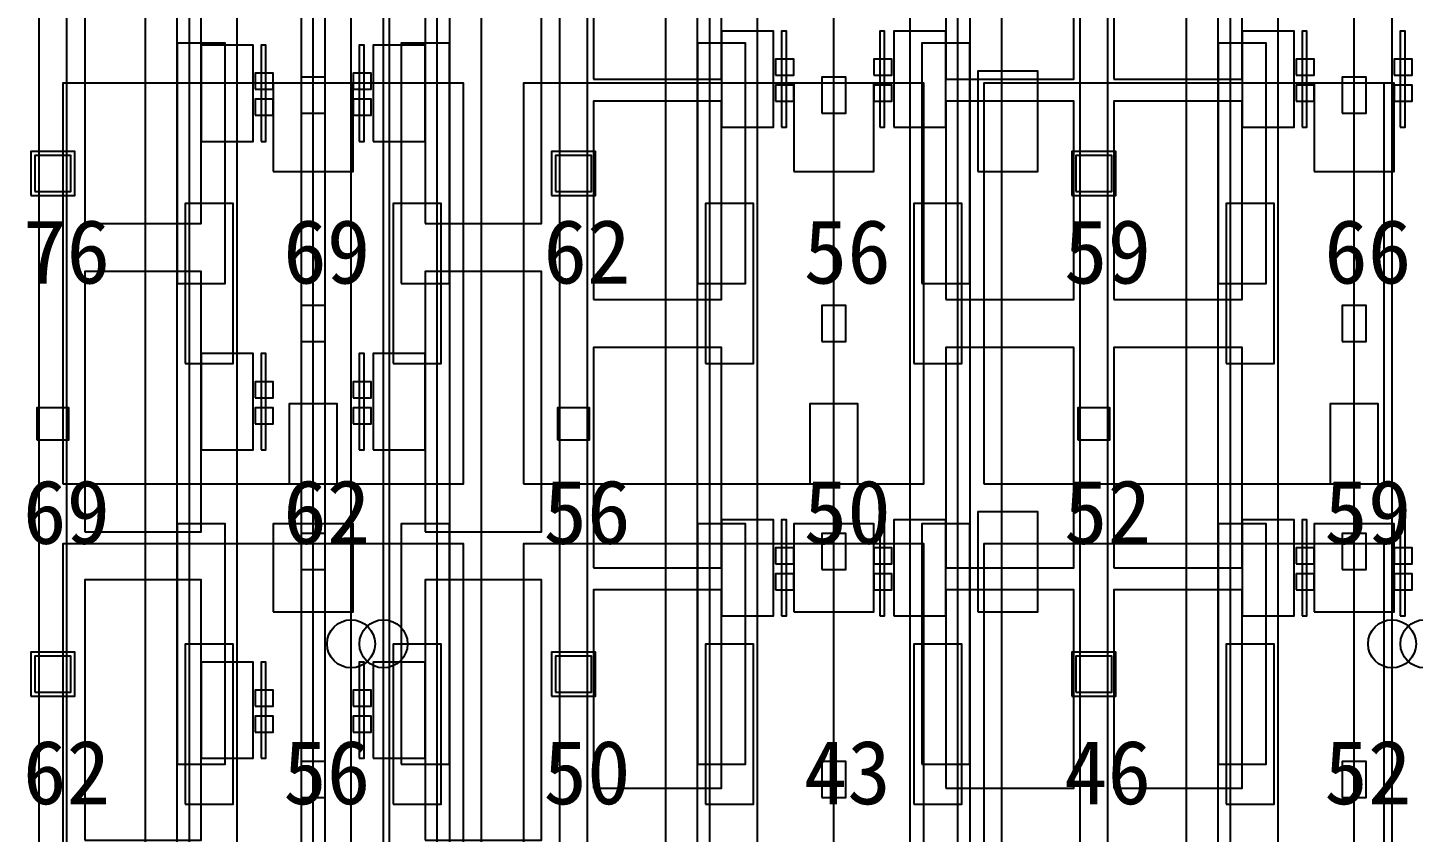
# Model space of a CAD drawing. Header units: metres. Extents: x -1640 to 1560, y -268 to 2338.
# Drawn here: x -176.88 to -142.28, y 1993.3 to 2013.39 of the extents above; entities that cross this region are included whole.
import ezdxf

# ---------------------------------------------------------------- set-up
doc = ezdxf.new("R2010")
doc.units = ezdxf.units.M
for name, color, linetype in [('1F_CHL', 4, 'Continuous'), ('1F_PUMP', 2, 'Continuous'), ('1F_SCR', 3, 'Continuous'), ('1F_STRUCT_COLUMN', 8, 'Continuous'), ('2F_CSF_LATERAL_RACK_CONCEPT', 9, 'Continuous'), ('2F_RFG', 5, 'Continuous'), ('2F_STRUCT_COLUMN', 8, 'Continuous'), ('2F_VMB', 6, 'Continuous'), ('3F_CLEANROOM_OVERHEAD_PIPE_DUCT_CONCEPT', 9, 'Continuous'), ('3F_CVD', 3, 'Continuous'), ('3F_EHS_EGRESS_DIST_M', 2, 'Continuous'), ('3F_FOUP', 5, 'Continuous'), ('3F_OHT', 9, 'Continuous'), ('3F_OHTV', 1, 'Continuous'), ('3F_PHOTO', 1, 'Continuous'), ('3F_STRUCT_COLUMN', 8, 'Continuous'), ('3F_TBAR', 6, 'Continuous'), ('4F_FFU', 1, 'Continuous'), ('4F_STRUCT_PLENUM_TRUSS_CONCEPT', 9, 'Continuous'), ('5F_CHL', 4, 'Continuous'), ('5F_PUMP', 2, 'Continuous'), ('5F_SCR', 3, 'Continuous'), ('5F_STRUCT_COLUMN', 8, 'Continuous'), ('6F_CSF_LATERAL_RACK_CONCEPT', 9, 'Continuous'), ('6F_RFG', 5, 'Continuous'), ('6F_STRUCT_COLUMN', 8, 'Continuous'), ('6F_VMB', 6, 'Continuous'), ('7F_CLEANROOM_OVERHEAD_PIPE_DUCT_CONCEPT', 9, 'Continuous'), ('7F_CVD', 3, 'Continuous'), ('7F_EHS_EGRESS_DIST_M', 2, 'Continuous'), ('7F_FOUP', 5, 'Continuous'), ('7F_OHT', 9, 'Continuous'), ('7F_OHTV', 1, 'Continuous'), ('7F_PHOTO', 1, 'Continuous'), ('7F_STRUCT_COLUMN', 8, 'Continuous'), ('7F_TBAR', 6, 'Continuous'), ('8F_FFU', 1, 'Continuous'), ('8F_STRUCT_PLENUM_TRUSS_CONCEPT', 9, 'Continuous'), ('EHS_TREATED_EXHAUST', 30, 'Continuous'), ('UTIL_PCW.R_CONCEPT', 1, 'Continuous'), ('UTIL_PCW.R_RISER', 1, 'Continuous'), ('UTIL_PCW.S_CONCEPT', 6, 'Continuous'), ('UTIL_PCW.S_RISER', 6, 'Continuous')]:
    doc.layers.add(name, color=color, linetype=linetype)

msp = doc.modelspace()

# ---------------------------------------------------------------- linework, layer by layer
at = {"layer": '1F_CHL'}
for points in [[(-153.15, 2009.8), (-151.65, 2009.8), (-151.65, 2012.3), (-153.15, 2012.3)], [(-153.15, 1998.8), (-151.65, 1998.8), (-151.65, 2001.3), (-153.15, 2001.3)]]:
    msp.add_lwpolyline(points, close=True, dxfattribs=at)
at = {"layer": '1F_PUMP'}
for points in [[(-172.95, 2005), (-171.75, 2005), (-171.75, 2009), (-172.95, 2009)], [(-167.75, 2005), (-166.55, 2005), (-166.55, 2009), (-167.75, 2009)], [(-159.95, 2005), (-158.75, 2005), (-158.75, 2009), (-159.95, 2009)], [(-154.75, 2005), (-153.55, 2005), (-153.55, 2009), (-154.75, 2009)], [(-146.95, 2005), (-145.75, 2005), (-145.75, 2009), (-146.95, 2009)], [(-172.95, 1994), (-171.75, 1994), (-171.75, 1998), (-172.95, 1998)], [(-167.75, 1994), (-166.55, 1994), (-166.55, 1998), (-167.75, 1998)], [(-159.95, 1994), (-158.75, 1994), (-158.75, 1998), (-159.95, 1998)], [(-154.75, 1994), (-153.55, 1994), (-153.55, 1998), (-154.75, 1998)], [(-146.95, 1994), (-145.75, 1994), (-145.75, 1998), (-146.95, 1998)]]:
    msp.add_lwpolyline(points, close=True, dxfattribs=at)
at = {"layer": '1F_SCR'}
for points in [[(-170.75, 2009.8), (-168.75, 2009.8), (-168.75, 2012), (-170.75, 2012)], [(-157.75, 2009.8), (-155.75, 2009.8), (-155.75, 2012), (-157.75, 2012)], [(-144.75, 2009.8), (-142.75, 2009.8), (-142.75, 2012), (-144.75, 2012)], [(-170.75, 1998.8), (-168.75, 1998.8), (-168.75, 2001), (-170.75, 2001)], [(-157.75, 1998.8), (-155.75, 1998.8), (-155.75, 2001), (-157.75, 2001)], [(-144.75, 1998.8), (-142.75, 1998.8), (-142.75, 2001), (-144.75, 2001)]]:
    msp.add_lwpolyline(points, close=True, dxfattribs=at)
at = {"layer": '1F_STRUCT_COLUMN'}
for points in [[(-176.8, 2009.2), (-175.7, 2009.2), (-175.7, 2010.3), (-176.8, 2010.3)], [(-163.8, 2009.2), (-162.7, 2009.2), (-162.7, 2010.3), (-163.8, 2010.3)], [(-150.8, 2009.2), (-149.7, 2009.2), (-149.7, 2010.3), (-150.8, 2010.3)], [(-176.8, 1996.7), (-175.7, 1996.7), (-175.7, 1997.8), (-176.8, 1997.8)], [(-163.8, 1996.7), (-162.7, 1996.7), (-162.7, 1997.8), (-163.8, 1997.8)], [(-150.8, 1996.7), (-149.7, 1996.7), (-149.7, 1997.8), (-150.8, 1997.8)]]:
    msp.add_lwpolyline(points, close=True, dxfattribs=at)
at = {"layer": '2F_CSF_LATERAL_RACK_CONCEPT'}
for points in [[(-173.95, 1970), (-173.15, 1970), (-173.15, 2113), (-173.95, 2113)], [(-166.35, 1970), (-165.55, 1970), (-165.55, 2113), (-166.35, 2113)], [(-160.95, 1970), (-160.15, 1970), (-160.15, 2113), (-160.95, 2113)], [(-153.35, 1970), (-152.55, 1970), (-152.55, 2113), (-153.35, 2113)], [(-147.95, 1970), (-147.15, 1970), (-147.15, 2113), (-147.95, 2113)]]:
    msp.add_lwpolyline(points, close=True, dxfattribs=at)
at = {"layer": '2F_RFG'}
for points in [[(-173.15, 2007), (-171.95, 2007), (-171.95, 2013), (-173.15, 2013)], [(-167.55, 2007), (-166.35, 2007), (-166.35, 2013), (-167.55, 2013)], [(-160.15, 2007), (-158.95, 2007), (-158.95, 2013), (-160.15, 2013)], [(-154.55, 2007), (-153.35, 2007), (-153.35, 2013), (-154.55, 2013)], [(-147.15, 2007), (-145.95, 2007), (-145.95, 2013), (-147.15, 2013)], [(-173.15, 1995), (-171.95, 1995), (-171.95, 2001), (-173.15, 2001)], [(-167.55, 1995), (-166.35, 1995), (-166.35, 2001), (-167.55, 2001)], [(-160.15, 1995), (-158.95, 1995), (-158.95, 2001), (-160.15, 2001)], [(-154.55, 1995), (-153.35, 1995), (-153.35, 2001), (-154.55, 2001)], [(-147.15, 1995), (-145.95, 1995), (-145.95, 2001), (-147.15, 2001)]]:
    msp.add_lwpolyline(points, close=True, dxfattribs=at)
at = {"layer": '2F_STRUCT_COLUMN'}
for points in [[(-176.7, 2009.3), (-175.8, 2009.3), (-175.8, 2010.2), (-176.7, 2010.2)], [(-163.7, 2009.3), (-162.8, 2009.3), (-162.8, 2010.2), (-163.7, 2010.2)], [(-150.7, 2009.3), (-149.8, 2009.3), (-149.8, 2010.2), (-150.7, 2010.2)], [(-176.7, 1996.8), (-175.8, 1996.8), (-175.8, 1997.7), (-176.7, 1997.7)], [(-163.7, 1996.8), (-162.8, 1996.8), (-162.8, 1997.7), (-163.7, 1997.7)], [(-150.7, 1996.8), (-149.8, 1996.8), (-149.8, 1997.7), (-150.7, 1997.7)]]:
    msp.add_lwpolyline(points, close=True, dxfattribs=at)
at = {"layer": '2F_VMB'}
for points in [[(-170.35, 2002), (-169.15, 2002), (-169.15, 2004), (-170.35, 2004)], [(-157.35, 2002), (-156.15, 2002), (-156.15, 2004), (-157.35, 2004)], [(-144.35, 2002), (-143.15, 2002), (-143.15, 2004), (-144.35, 2004)]]:
    msp.add_lwpolyline(points, close=True, dxfattribs=at)
at = {"layer": '3F_CLEANROOM_OVERHEAD_PIPE_DUCT_CONCEPT'}
for points in [[(-172.85, 1969), (-171.65, 1969), (-171.65, 2114), (-172.85, 2114)], [(-167.85, 1969), (-166.65, 1969), (-166.65, 2114), (-167.85, 2114)], [(-159.85, 1969), (-158.65, 1969), (-158.65, 2114), (-159.85, 2114)], [(-154.85, 1969), (-153.65, 1969), (-153.65, 2114), (-154.85, 2114)], [(-146.85, 1969), (-145.65, 1969), (-145.65, 2114), (-146.85, 2114)]]:
    msp.add_lwpolyline(points, close=True, dxfattribs=at)
at = {"layer": '3F_CVD'}
for points in [[(-175.45, 2008.5), (-172.55, 2008.5), (-172.55, 2015), (-175.45, 2015)], [(-166.95, 2008.5), (-164.05, 2008.5), (-164.05, 2015), (-166.95, 2015)], [(-172.55, 2010.55), (-171.25, 2010.55), (-171.25, 2012.95), (-172.55, 2012.95)], [(-168.25, 2010.55), (-166.95, 2010.55), (-166.95, 2012.95), (-168.25, 2012.95)], [(-175.45, 2000.8), (-172.55, 2000.8), (-172.55, 2007.3), (-175.45, 2007.3)], [(-166.95, 2000.8), (-164.05, 2000.8), (-164.05, 2007.3), (-166.95, 2007.3)], [(-172.55, 2002.85), (-171.25, 2002.85), (-171.25, 2005.25), (-172.55, 2005.25)], [(-168.25, 2002.85), (-166.95, 2002.85), (-166.95, 2005.25), (-168.25, 2005.25)], [(-175.45, 1993.1), (-172.55, 1993.1), (-172.55, 1999.6), (-175.45, 1999.6)], [(-166.95, 1993.1), (-164.05, 1993.1), (-164.05, 1999.6), (-166.95, 1999.6)], [(-172.55, 1995.15), (-171.25, 1995.15), (-171.25, 1997.55), (-172.55, 1997.55)], [(-168.25, 1995.15), (-166.95, 1995.15), (-166.95, 1997.55), (-168.25, 1997.55)]]:
    msp.add_lwpolyline(points, close=True, dxfattribs=at)
at = {"layer": '3F_FOUP'}
for points in [[(-158.2, 2012.2), (-157.75, 2012.2), (-157.75, 2012.6), (-158.2, 2012.6)], [(-155.75, 2012.2), (-155.3, 2012.2), (-155.3, 2012.6), (-155.75, 2012.6)], [(-145.2, 2012.2), (-144.75, 2012.2), (-144.75, 2012.6), (-145.2, 2012.6)], [(-142.75, 2012.2), (-142.3, 2012.2), (-142.3, 2012.6), (-142.75, 2012.6)], [(-171.2, 2011.85), (-170.75, 2011.85), (-170.75, 2012.25), (-171.2, 2012.25)], [(-168.75, 2011.85), (-168.3, 2011.85), (-168.3, 2012.25), (-168.75, 2012.25)], [(-158.2, 2011.55), (-157.75, 2011.55), (-157.75, 2011.95), (-158.2, 2011.95)], [(-155.75, 2011.55), (-155.3, 2011.55), (-155.3, 2011.95), (-155.75, 2011.95)], [(-145.2, 2011.55), (-144.75, 2011.55), (-144.75, 2011.95), (-145.2, 2011.95)], [(-142.75, 2011.55), (-142.3, 2011.55), (-142.3, 2011.95), (-142.75, 2011.95)], [(-171.2, 2011.2), (-170.75, 2011.2), (-170.75, 2011.6), (-171.2, 2011.6)], [(-168.75, 2011.2), (-168.3, 2011.2), (-168.3, 2011.6), (-168.75, 2011.6)], [(-171.2, 2004.15), (-170.75, 2004.15), (-170.75, 2004.55), (-171.2, 2004.55)], [(-168.75, 2004.15), (-168.3, 2004.15), (-168.3, 2004.55), (-168.75, 2004.55)], [(-171.2, 2003.5), (-170.75, 2003.5), (-170.75, 2003.9), (-171.2, 2003.9)], [(-168.75, 2003.5), (-168.3, 2003.5), (-168.3, 2003.9), (-168.75, 2003.9)], [(-158.2, 2000), (-157.75, 2000), (-157.75, 2000.4), (-158.2, 2000.4)], [(-155.75, 2000), (-155.3, 2000), (-155.3, 2000.4), (-155.75, 2000.4)], [(-145.2, 2000), (-144.75, 2000), (-144.75, 2000.4), (-145.2, 2000.4)], [(-142.75, 2000), (-142.3, 2000), (-142.3, 2000.4), (-142.75, 2000.4)], [(-158.2, 1999.35), (-157.75, 1999.35), (-157.75, 1999.75), (-158.2, 1999.75)], [(-155.75, 1999.35), (-155.3, 1999.35), (-155.3, 1999.75), (-155.75, 1999.75)], [(-145.2, 1999.35), (-144.75, 1999.35), (-144.75, 1999.75), (-145.2, 1999.75)], [(-142.75, 1999.35), (-142.3, 1999.35), (-142.3, 1999.75), (-142.75, 1999.75)], [(-171.2, 1996.45), (-170.75, 1996.45), (-170.75, 1996.85), (-171.2, 1996.85)], [(-168.75, 1996.45), (-168.3, 1996.45), (-168.3, 1996.85), (-168.75, 1996.85)], [(-171.2, 1995.8), (-170.75, 1995.8), (-170.75, 1996.2), (-171.2, 1996.2)], [(-168.75, 1995.8), (-168.3, 1995.8), (-168.3, 1996.2), (-168.75, 1996.2)]]:
    msp.add_lwpolyline(points, close=True, dxfattribs=at)
at = {"layer": '3F_OHT'}
for p, q in [((-169.75, 1969), (-169.75, 2037.5)), ((-156.75, 1969), (-156.75, 2037.5)), ((-143.75, 1969), (-143.75, 2037.5))]:
    msp.add_line(p, q, dxfattribs=at)
at = {"layer": '3F_OHTV'}
for points in [[(-170.05, 2011.25), (-169.45, 2011.25), (-169.45, 2012.15), (-170.05, 2012.15)], [(-157.05, 2011.25), (-156.45, 2011.25), (-156.45, 2012.15), (-157.05, 2012.15)], [(-144.05, 2011.25), (-143.45, 2011.25), (-143.45, 2012.15), (-144.05, 2012.15)], [(-170.05, 2005.55), (-169.45, 2005.55), (-169.45, 2006.45), (-170.05, 2006.45)], [(-157.05, 2005.55), (-156.45, 2005.55), (-156.45, 2006.45), (-157.05, 2006.45)], [(-144.05, 2005.55), (-143.45, 2005.55), (-143.45, 2006.45), (-144.05, 2006.45)], [(-170.05, 1999.86), (-169.45, 1999.86), (-169.45, 2000.76), (-170.05, 2000.76)], [(-157.05, 1999.86), (-156.45, 1999.86), (-156.45, 2000.76), (-157.05, 2000.76)], [(-144.05, 1999.86), (-143.45, 1999.86), (-143.45, 2000.76), (-144.05, 2000.76)], [(-170.05, 1994.17), (-169.45, 1994.17), (-169.45, 1995.07), (-170.05, 1995.07)], [(-157.05, 1994.17), (-156.45, 1994.17), (-156.45, 1995.07), (-157.05, 1995.07)], [(-144.05, 1994.17), (-143.45, 1994.17), (-143.45, 1995.07), (-144.05, 1995.07)]]:
    msp.add_lwpolyline(points, close=True, dxfattribs=at)
at = {"layer": '3F_PHOTO'}
for points in [[(-162.75, 2012.1), (-159.55, 2012.1), (-159.55, 2017.6), (-162.75, 2017.6)], [(-153.95, 2012.1), (-150.75, 2012.1), (-150.75, 2017.6), (-153.95, 2017.6)], [(-149.75, 2012.1), (-146.55, 2012.1), (-146.55, 2017.6), (-149.75, 2017.6)], [(-159.55, 2010.9), (-158.25, 2010.9), (-158.25, 2013.3), (-159.55, 2013.3)], [(-155.25, 2010.9), (-153.95, 2010.9), (-153.95, 2013.3), (-155.25, 2013.3)], [(-146.55, 2010.9), (-145.25, 2010.9), (-145.25, 2013.3), (-146.55, 2013.3)], [(-162.75, 2006.6), (-159.55, 2006.6), (-159.55, 2011.55), (-162.75, 2011.55)], [(-153.95, 2006.6), (-150.75, 2006.6), (-150.75, 2011.55), (-153.95, 2011.55)], [(-149.75, 2006.6), (-146.55, 2006.6), (-146.55, 2011.55), (-149.75, 2011.55)], [(-162.75, 1999.9), (-159.55, 1999.9), (-159.55, 2005.4), (-162.75, 2005.4)], [(-153.95, 1999.9), (-150.75, 1999.9), (-150.75, 2005.4), (-153.95, 2005.4)], [(-149.75, 1999.9), (-146.55, 1999.9), (-146.55, 2005.4), (-149.75, 2005.4)], [(-159.55, 1998.7), (-158.25, 1998.7), (-158.25, 2001.1), (-159.55, 2001.1)], [(-155.25, 1998.7), (-153.95, 1998.7), (-153.95, 2001.1), (-155.25, 2001.1)], [(-146.55, 1998.7), (-145.25, 1998.7), (-145.25, 2001.1), (-146.55, 2001.1)], [(-162.75, 1994.4), (-159.55, 1994.4), (-159.55, 1999.35), (-162.75, 1999.35)], [(-153.95, 1994.4), (-150.75, 1994.4), (-150.75, 1999.35), (-153.95, 1999.35)], [(-149.75, 1994.4), (-146.55, 1994.4), (-146.55, 1999.35), (-149.75, 1999.35)]]:
    msp.add_lwpolyline(points, close=True, dxfattribs=at)
at = {"layer": '3F_STRUCT_COLUMN'}
for points in [[(-176.65, 2003.1), (-175.85, 2003.1), (-175.85, 2003.9), (-176.65, 2003.9)], [(-163.65, 2003.1), (-162.85, 2003.1), (-162.85, 2003.9), (-163.65, 2003.9)], [(-150.65, 2003.1), (-149.85, 2003.1), (-149.85, 2003.9), (-150.65, 2003.9)]]:
    msp.add_lwpolyline(points, close=True, dxfattribs=at)
at = {"layer": '3F_TBAR'}
for points in [[(-158.05, 2010.9), (-157.93, 2010.9), (-157.93, 2013.3), (-158.05, 2013.3)], [(-155.6, 2010.9), (-155.48, 2010.9), (-155.48, 2013.3), (-155.6, 2013.3)], [(-145.05, 2010.9), (-144.93, 2010.9), (-144.93, 2013.3), (-145.05, 2013.3)], [(-142.6, 2010.9), (-142.48, 2010.9), (-142.48, 2013.3), (-142.6, 2013.3)], [(-171.05, 2010.55), (-170.93, 2010.55), (-170.93, 2012.95), (-171.05, 2012.95)], [(-168.6, 2010.55), (-168.48, 2010.55), (-168.48, 2012.95), (-168.6, 2012.95)], [(-171.05, 2002.85), (-170.93, 2002.85), (-170.93, 2005.25), (-171.05, 2005.25)], [(-168.6, 2002.85), (-168.48, 2002.85), (-168.48, 2005.25), (-168.6, 2005.25)], [(-158.05, 1998.7), (-157.93, 1998.7), (-157.93, 2001.1), (-158.05, 2001.1)], [(-155.6, 1998.7), (-155.48, 1998.7), (-155.48, 2001.1), (-155.6, 2001.1)], [(-145.05, 1998.7), (-144.93, 1998.7), (-144.93, 2001.1), (-145.05, 2001.1)], [(-142.6, 1998.7), (-142.48, 1998.7), (-142.48, 2001.1), (-142.6, 2001.1)], [(-171.05, 1995.15), (-170.93, 1995.15), (-170.93, 1997.55), (-171.05, 1997.55)], [(-168.6, 1995.15), (-168.48, 1995.15), (-168.48, 1997.55), (-168.6, 1997.55)]]:
    msp.add_lwpolyline(points, close=True, dxfattribs=at)
at = {"layer": '4F_FFU'}
for points in [[(-176, 2002), (-166, 2002), (-166, 2012), (-176, 2012)], [(-164.5, 2002), (-154.5, 2002), (-154.5, 2012), (-164.5, 2012)], [(-153, 2002), (-143, 2002), (-143, 2012), (-153, 2012)], [(-176, 1990.5), (-166, 1990.5), (-166, 2000.5), (-176, 2000.5)], [(-164.5, 1990.5), (-154.5, 1990.5), (-154.5, 2000.5), (-164.5, 2000.5)], [(-153, 1990.5), (-143, 1990.5), (-143, 2000.5), (-153, 2000.5)]]:
    msp.add_lwpolyline(points, close=True, dxfattribs=at)
at = {"layer": '4F_STRUCT_PLENUM_TRUSS_CONCEPT'}
for points in [[(-176.6, 1966), (-175.9, 1966), (-175.9, 2117), (-176.6, 2117)], [(-163.6, 1966), (-162.9, 1966), (-162.9, 2117), (-163.6, 2117)], [(-150.6, 1966), (-149.9, 1966), (-149.9, 2117), (-150.6, 2117)]]:
    msp.add_lwpolyline(points, close=True, dxfattribs=at)
at = {"layer": '5F_CHL'}
for points in [[(-153.15, 2009.8), (-151.65, 2009.8), (-151.65, 2012.3), (-153.15, 2012.3)], [(-153.15, 1998.8), (-151.65, 1998.8), (-151.65, 2001.3), (-153.15, 2001.3)]]:
    msp.add_lwpolyline(points, close=True, dxfattribs=at)
at = {"layer": '5F_PUMP'}
for points in [[(-172.95, 2005), (-171.75, 2005), (-171.75, 2009), (-172.95, 2009)], [(-167.75, 2005), (-166.55, 2005), (-166.55, 2009), (-167.75, 2009)], [(-159.95, 2005), (-158.75, 2005), (-158.75, 2009), (-159.95, 2009)], [(-154.75, 2005), (-153.55, 2005), (-153.55, 2009), (-154.75, 2009)], [(-146.95, 2005), (-145.75, 2005), (-145.75, 2009), (-146.95, 2009)], [(-172.95, 1994), (-171.75, 1994), (-171.75, 1998), (-172.95, 1998)], [(-167.75, 1994), (-166.55, 1994), (-166.55, 1998), (-167.75, 1998)], [(-159.95, 1994), (-158.75, 1994), (-158.75, 1998), (-159.95, 1998)], [(-154.75, 1994), (-153.55, 1994), (-153.55, 1998), (-154.75, 1998)], [(-146.95, 1994), (-145.75, 1994), (-145.75, 1998), (-146.95, 1998)]]:
    msp.add_lwpolyline(points, close=True, dxfattribs=at)
at = {"layer": '5F_SCR'}
for points in [[(-170.75, 2009.8), (-168.75, 2009.8), (-168.75, 2012), (-170.75, 2012)], [(-157.75, 2009.8), (-155.75, 2009.8), (-155.75, 2012), (-157.75, 2012)], [(-144.75, 2009.8), (-142.75, 2009.8), (-142.75, 2012), (-144.75, 2012)], [(-170.75, 1998.8), (-168.75, 1998.8), (-168.75, 2001), (-170.75, 2001)], [(-157.75, 1998.8), (-155.75, 1998.8), (-155.75, 2001), (-157.75, 2001)], [(-144.75, 1998.8), (-142.75, 1998.8), (-142.75, 2001), (-144.75, 2001)]]:
    msp.add_lwpolyline(points, close=True, dxfattribs=at)
at = {"layer": '5F_STRUCT_COLUMN'}
for points in [[(-176.8, 2009.2), (-175.7, 2009.2), (-175.7, 2010.3), (-176.8, 2010.3)], [(-163.8, 2009.2), (-162.7, 2009.2), (-162.7, 2010.3), (-163.8, 2010.3)], [(-150.8, 2009.2), (-149.7, 2009.2), (-149.7, 2010.3), (-150.8, 2010.3)], [(-176.8, 1996.7), (-175.7, 1996.7), (-175.7, 1997.8), (-176.8, 1997.8)], [(-163.8, 1996.7), (-162.7, 1996.7), (-162.7, 1997.8), (-163.8, 1997.8)], [(-150.8, 1996.7), (-149.7, 1996.7), (-149.7, 1997.8), (-150.8, 1997.8)]]:
    msp.add_lwpolyline(points, close=True, dxfattribs=at)
at = {"layer": '6F_CSF_LATERAL_RACK_CONCEPT'}
for points in [[(-173.95, 1970), (-173.15, 1970), (-173.15, 2113), (-173.95, 2113)], [(-166.35, 1970), (-165.55, 1970), (-165.55, 2113), (-166.35, 2113)], [(-160.95, 1970), (-160.15, 1970), (-160.15, 2113), (-160.95, 2113)], [(-153.35, 1970), (-152.55, 1970), (-152.55, 2113), (-153.35, 2113)], [(-147.95, 1970), (-147.15, 1970), (-147.15, 2113), (-147.95, 2113)]]:
    msp.add_lwpolyline(points, close=True, dxfattribs=at)
at = {"layer": '6F_RFG'}
for points in [[(-173.15, 2007), (-171.95, 2007), (-171.95, 2013), (-173.15, 2013)], [(-167.55, 2007), (-166.35, 2007), (-166.35, 2013), (-167.55, 2013)], [(-160.15, 2007), (-158.95, 2007), (-158.95, 2013), (-160.15, 2013)], [(-154.55, 2007), (-153.35, 2007), (-153.35, 2013), (-154.55, 2013)], [(-147.15, 2007), (-145.95, 2007), (-145.95, 2013), (-147.15, 2013)], [(-173.15, 1995), (-171.95, 1995), (-171.95, 2001), (-173.15, 2001)], [(-167.55, 1995), (-166.35, 1995), (-166.35, 2001), (-167.55, 2001)], [(-160.15, 1995), (-158.95, 1995), (-158.95, 2001), (-160.15, 2001)], [(-154.55, 1995), (-153.35, 1995), (-153.35, 2001), (-154.55, 2001)], [(-147.15, 1995), (-145.95, 1995), (-145.95, 2001), (-147.15, 2001)]]:
    msp.add_lwpolyline(points, close=True, dxfattribs=at)
at = {"layer": '6F_STRUCT_COLUMN'}
for points in [[(-176.7, 2009.3), (-175.8, 2009.3), (-175.8, 2010.2), (-176.7, 2010.2)], [(-163.7, 2009.3), (-162.8, 2009.3), (-162.8, 2010.2), (-163.7, 2010.2)], [(-150.7, 2009.3), (-149.8, 2009.3), (-149.8, 2010.2), (-150.7, 2010.2)], [(-176.7, 1996.8), (-175.8, 1996.8), (-175.8, 1997.7), (-176.7, 1997.7)], [(-163.7, 1996.8), (-162.8, 1996.8), (-162.8, 1997.7), (-163.7, 1997.7)], [(-150.7, 1996.8), (-149.8, 1996.8), (-149.8, 1997.7), (-150.7, 1997.7)]]:
    msp.add_lwpolyline(points, close=True, dxfattribs=at)
at = {"layer": '6F_VMB'}
for points in [[(-170.35, 2002), (-169.15, 2002), (-169.15, 2004), (-170.35, 2004)], [(-157.35, 2002), (-156.15, 2002), (-156.15, 2004), (-157.35, 2004)], [(-144.35, 2002), (-143.15, 2002), (-143.15, 2004), (-144.35, 2004)]]:
    msp.add_lwpolyline(points, close=True, dxfattribs=at)
at = {"layer": '7F_CLEANROOM_OVERHEAD_PIPE_DUCT_CONCEPT'}
for points in [[(-172.85, 1969), (-171.65, 1969), (-171.65, 2114), (-172.85, 2114)], [(-167.85, 1969), (-166.65, 1969), (-166.65, 2114), (-167.85, 2114)], [(-159.85, 1969), (-158.65, 1969), (-158.65, 2114), (-159.85, 2114)], [(-154.85, 1969), (-153.65, 1969), (-153.65, 2114), (-154.85, 2114)], [(-146.85, 1969), (-145.65, 1969), (-145.65, 2114), (-146.85, 2114)]]:
    msp.add_lwpolyline(points, close=True, dxfattribs=at)
at = {"layer": '7F_CVD'}
for points in [[(-175.45, 2008.5), (-172.55, 2008.5), (-172.55, 2015), (-175.45, 2015)], [(-166.95, 2008.5), (-164.05, 2008.5), (-164.05, 2015), (-166.95, 2015)], [(-172.55, 2010.55), (-171.25, 2010.55), (-171.25, 2012.95), (-172.55, 2012.95)], [(-168.25, 2010.55), (-166.95, 2010.55), (-166.95, 2012.95), (-168.25, 2012.95)], [(-175.45, 2000.8), (-172.55, 2000.8), (-172.55, 2007.3), (-175.45, 2007.3)], [(-166.95, 2000.8), (-164.05, 2000.8), (-164.05, 2007.3), (-166.95, 2007.3)], [(-172.55, 2002.85), (-171.25, 2002.85), (-171.25, 2005.25), (-172.55, 2005.25)], [(-168.25, 2002.85), (-166.95, 2002.85), (-166.95, 2005.25), (-168.25, 2005.25)], [(-175.45, 1993.1), (-172.55, 1993.1), (-172.55, 1999.6), (-175.45, 1999.6)], [(-166.95, 1993.1), (-164.05, 1993.1), (-164.05, 1999.6), (-166.95, 1999.6)], [(-172.55, 1995.15), (-171.25, 1995.15), (-171.25, 1997.55), (-172.55, 1997.55)], [(-168.25, 1995.15), (-166.95, 1995.15), (-166.95, 1997.55), (-168.25, 1997.55)]]:
    msp.add_lwpolyline(points, close=True, dxfattribs=at)
at = {"layer": '7F_FOUP'}
for points in [[(-158.2, 2012.2), (-157.75, 2012.2), (-157.75, 2012.6), (-158.2, 2012.6)], [(-155.75, 2012.2), (-155.3, 2012.2), (-155.3, 2012.6), (-155.75, 2012.6)], [(-145.2, 2012.2), (-144.75, 2012.2), (-144.75, 2012.6), (-145.2, 2012.6)], [(-142.75, 2012.2), (-142.3, 2012.2), (-142.3, 2012.6), (-142.75, 2012.6)], [(-171.2, 2011.85), (-170.75, 2011.85), (-170.75, 2012.25), (-171.2, 2012.25)], [(-168.75, 2011.85), (-168.3, 2011.85), (-168.3, 2012.25), (-168.75, 2012.25)], [(-158.2, 2011.55), (-157.75, 2011.55), (-157.75, 2011.95), (-158.2, 2011.95)], [(-155.75, 2011.55), (-155.3, 2011.55), (-155.3, 2011.95), (-155.75, 2011.95)], [(-145.2, 2011.55), (-144.75, 2011.55), (-144.75, 2011.95), (-145.2, 2011.95)], [(-142.75, 2011.55), (-142.3, 2011.55), (-142.3, 2011.95), (-142.75, 2011.95)], [(-171.2, 2011.2), (-170.75, 2011.2), (-170.75, 2011.6), (-171.2, 2011.6)], [(-168.75, 2011.2), (-168.3, 2011.2), (-168.3, 2011.6), (-168.75, 2011.6)], [(-171.2, 2004.15), (-170.75, 2004.15), (-170.75, 2004.55), (-171.2, 2004.55)], [(-168.75, 2004.15), (-168.3, 2004.15), (-168.3, 2004.55), (-168.75, 2004.55)], [(-171.2, 2003.5), (-170.75, 2003.5), (-170.75, 2003.9), (-171.2, 2003.9)], [(-168.75, 2003.5), (-168.3, 2003.5), (-168.3, 2003.9), (-168.75, 2003.9)], [(-158.2, 2000), (-157.75, 2000), (-157.75, 2000.4), (-158.2, 2000.4)], [(-155.75, 2000), (-155.3, 2000), (-155.3, 2000.4), (-155.75, 2000.4)], [(-145.2, 2000), (-144.75, 2000), (-144.75, 2000.4), (-145.2, 2000.4)], [(-142.75, 2000), (-142.3, 2000), (-142.3, 2000.4), (-142.75, 2000.4)], [(-158.2, 1999.35), (-157.75, 1999.35), (-157.75, 1999.75), (-158.2, 1999.75)], [(-155.75, 1999.35), (-155.3, 1999.35), (-155.3, 1999.75), (-155.75, 1999.75)], [(-145.2, 1999.35), (-144.75, 1999.35), (-144.75, 1999.75), (-145.2, 1999.75)], [(-142.75, 1999.35), (-142.3, 1999.35), (-142.3, 1999.75), (-142.75, 1999.75)], [(-171.2, 1996.45), (-170.75, 1996.45), (-170.75, 1996.85), (-171.2, 1996.85)], [(-168.75, 1996.45), (-168.3, 1996.45), (-168.3, 1996.85), (-168.75, 1996.85)], [(-171.2, 1995.8), (-170.75, 1995.8), (-170.75, 1996.2), (-171.2, 1996.2)], [(-168.75, 1995.8), (-168.3, 1995.8), (-168.3, 1996.2), (-168.75, 1996.2)]]:
    msp.add_lwpolyline(points, close=True, dxfattribs=at)
at = {"layer": '7F_OHT'}
for p, q in [((-169.75, 1969), (-169.75, 2037.5)), ((-156.75, 1969), (-156.75, 2037.5)), ((-143.75, 1969), (-143.75, 2037.5))]:
    msp.add_line(p, q, dxfattribs=at)
at = {"layer": '7F_OHTV'}
for points in [[(-170.05, 2011.25), (-169.45, 2011.25), (-169.45, 2012.15), (-170.05, 2012.15)], [(-157.05, 2011.25), (-156.45, 2011.25), (-156.45, 2012.15), (-157.05, 2012.15)], [(-144.05, 2011.25), (-143.45, 2011.25), (-143.45, 2012.15), (-144.05, 2012.15)], [(-170.05, 2005.55), (-169.45, 2005.55), (-169.45, 2006.45), (-170.05, 2006.45)], [(-157.05, 2005.55), (-156.45, 2005.55), (-156.45, 2006.45), (-157.05, 2006.45)], [(-144.05, 2005.55), (-143.45, 2005.55), (-143.45, 2006.45), (-144.05, 2006.45)], [(-170.05, 1999.86), (-169.45, 1999.86), (-169.45, 2000.76), (-170.05, 2000.76)], [(-157.05, 1999.86), (-156.45, 1999.86), (-156.45, 2000.76), (-157.05, 2000.76)], [(-144.05, 1999.86), (-143.45, 1999.86), (-143.45, 2000.76), (-144.05, 2000.76)], [(-170.05, 1994.17), (-169.45, 1994.17), (-169.45, 1995.07), (-170.05, 1995.07)], [(-157.05, 1994.17), (-156.45, 1994.17), (-156.45, 1995.07), (-157.05, 1995.07)], [(-144.05, 1994.17), (-143.45, 1994.17), (-143.45, 1995.07), (-144.05, 1995.07)]]:
    msp.add_lwpolyline(points, close=True, dxfattribs=at)
at = {"layer": '7F_PHOTO'}
for points in [[(-162.75, 2012.1), (-159.55, 2012.1), (-159.55, 2017.6), (-162.75, 2017.6)], [(-153.95, 2012.1), (-150.75, 2012.1), (-150.75, 2017.6), (-153.95, 2017.6)], [(-149.75, 2012.1), (-146.55, 2012.1), (-146.55, 2017.6), (-149.75, 2017.6)], [(-159.55, 2010.9), (-158.25, 2010.9), (-158.25, 2013.3), (-159.55, 2013.3)], [(-155.25, 2010.9), (-153.95, 2010.9), (-153.95, 2013.3), (-155.25, 2013.3)], [(-146.55, 2010.9), (-145.25, 2010.9), (-145.25, 2013.3), (-146.55, 2013.3)], [(-162.75, 2006.6), (-159.55, 2006.6), (-159.55, 2011.55), (-162.75, 2011.55)], [(-153.95, 2006.6), (-150.75, 2006.6), (-150.75, 2011.55), (-153.95, 2011.55)], [(-149.75, 2006.6), (-146.55, 2006.6), (-146.55, 2011.55), (-149.75, 2011.55)], [(-162.75, 1999.9), (-159.55, 1999.9), (-159.55, 2005.4), (-162.75, 2005.4)], [(-153.95, 1999.9), (-150.75, 1999.9), (-150.75, 2005.4), (-153.95, 2005.4)], [(-149.75, 1999.9), (-146.55, 1999.9), (-146.55, 2005.4), (-149.75, 2005.4)], [(-159.55, 1998.7), (-158.25, 1998.7), (-158.25, 2001.1), (-159.55, 2001.1)], [(-155.25, 1998.7), (-153.95, 1998.7), (-153.95, 2001.1), (-155.25, 2001.1)], [(-146.55, 1998.7), (-145.25, 1998.7), (-145.25, 2001.1), (-146.55, 2001.1)], [(-162.75, 1994.4), (-159.55, 1994.4), (-159.55, 1999.35), (-162.75, 1999.35)], [(-153.95, 1994.4), (-150.75, 1994.4), (-150.75, 1999.35), (-153.95, 1999.35)], [(-149.75, 1994.4), (-146.55, 1994.4), (-146.55, 1999.35), (-149.75, 1999.35)]]:
    msp.add_lwpolyline(points, close=True, dxfattribs=at)
at = {"layer": '7F_STRUCT_COLUMN'}
for points in [[(-176.65, 2003.1), (-175.85, 2003.1), (-175.85, 2003.9), (-176.65, 2003.9)], [(-163.65, 2003.1), (-162.85, 2003.1), (-162.85, 2003.9), (-163.65, 2003.9)], [(-150.65, 2003.1), (-149.85, 2003.1), (-149.85, 2003.9), (-150.65, 2003.9)]]:
    msp.add_lwpolyline(points, close=True, dxfattribs=at)
at = {"layer": '7F_TBAR'}
for points in [[(-158.05, 2010.9), (-157.93, 2010.9), (-157.93, 2013.3), (-158.05, 2013.3)], [(-155.6, 2010.9), (-155.48, 2010.9), (-155.48, 2013.3), (-155.6, 2013.3)], [(-145.05, 2010.9), (-144.93, 2010.9), (-144.93, 2013.3), (-145.05, 2013.3)], [(-142.6, 2010.9), (-142.48, 2010.9), (-142.48, 2013.3), (-142.6, 2013.3)], [(-171.05, 2010.55), (-170.93, 2010.55), (-170.93, 2012.95), (-171.05, 2012.95)], [(-168.6, 2010.55), (-168.48, 2010.55), (-168.48, 2012.95), (-168.6, 2012.95)], [(-171.05, 2002.85), (-170.93, 2002.85), (-170.93, 2005.25), (-171.05, 2005.25)], [(-168.6, 2002.85), (-168.48, 2002.85), (-168.48, 2005.25), (-168.6, 2005.25)], [(-158.05, 1998.7), (-157.93, 1998.7), (-157.93, 2001.1), (-158.05, 2001.1)], [(-155.6, 1998.7), (-155.48, 1998.7), (-155.48, 2001.1), (-155.6, 2001.1)], [(-145.05, 1998.7), (-144.93, 1998.7), (-144.93, 2001.1), (-145.05, 2001.1)], [(-142.6, 1998.7), (-142.48, 1998.7), (-142.48, 2001.1), (-142.6, 2001.1)], [(-171.05, 1995.15), (-170.93, 1995.15), (-170.93, 1997.55), (-171.05, 1997.55)], [(-168.6, 1995.15), (-168.48, 1995.15), (-168.48, 1997.55), (-168.6, 1997.55)]]:
    msp.add_lwpolyline(points, close=True, dxfattribs=at)
at = {"layer": '8F_FFU'}
for points in [[(-176, 2002), (-166, 2002), (-166, 2012), (-176, 2012)], [(-164.5, 2002), (-154.5, 2002), (-154.5, 2012), (-164.5, 2012)], [(-153, 2002), (-143, 2002), (-143, 2012), (-153, 2012)], [(-176, 1990.5), (-166, 1990.5), (-166, 2000.5), (-176, 2000.5)], [(-164.5, 1990.5), (-154.5, 1990.5), (-154.5, 2000.5), (-164.5, 2000.5)], [(-153, 1990.5), (-143, 1990.5), (-143, 2000.5), (-153, 2000.5)]]:
    msp.add_lwpolyline(points, close=True, dxfattribs=at)
at = {"layer": '8F_STRUCT_PLENUM_TRUSS_CONCEPT'}
for points in [[(-176.6, 1966), (-175.9, 1966), (-175.9, 2117), (-176.6, 2117)], [(-163.6, 1966), (-162.9, 1966), (-162.9, 2117), (-163.6, 2117)], [(-150.6, 1966), (-149.9, 1966), (-149.9, 2117), (-150.6, 2117)]]:
    msp.add_lwpolyline(points, close=True, dxfattribs=at)
at = {"layer": 'EHS_TREATED_EXHAUST'}
msp.add_lwpolyline([(-170.05, 1970), (-169.45, 1970), (-169.45, 2125), (-170.05, 2125)], close=True, dxfattribs=at)
msp.add_lwpolyline([(-170.05, 1970), (-169.45, 1970), (-169.45, 2125), (-170.05, 2125)], close=True, dxfattribs=at)
at = {"layer": 'UTIL_PCW.R_CONCEPT'}
msp.add_line((-167.995, 1971.78), (-167.995, 2111.23), dxfattribs=at)
msp.add_line((-167.995, 1971.78), (-167.995, 2111.23), dxfattribs=at)
at = {"layer": 'UTIL_PCW.R_RISER'}
for centre in [(-167.995, 1998.005), (-167.995, 1998.005), (-141.995, 1998.005), (-141.995, 1998.005)]:
    msp.add_circle(centre, 0.6, dxfattribs=at)
at = {"layer": 'UTIL_PCW.S_CONCEPT'}
for p, q in [((-168.805, 1971.78), (-168.805, 2111.23)), ((-168.805, 1971.78), (-168.805, 2111.23)), ((-142.805, 1971.78), (-142.805, 2111.23)), ((-142.805, 1971.78), (-142.805, 2111.23))]:
    msp.add_line(p, q, dxfattribs=at)
at = {"layer": 'UTIL_PCW.S_RISER'}
for centre in [(-168.805, 1998.005), (-168.805, 1998.005), (-142.805, 1998.005), (-142.805, 1998.005)]:
    msp.add_circle(centre, 0.6, dxfattribs=at)

# ---------------------------------------------------------------- texts
at = {"layer": '3F_EHS_EGRESS_DIST_M'}
for s, p in [('76', (-177, 2007)), ('69', (-170.5, 2007)), ('62', (-164, 2007)), ('56', (-157.5, 2007)), ('59', (-151, 2007)), ('66', (-144.5, 2007)), ('69', (-177, 2000.5)), ('62', (-170.5, 2000.5)), ('56', (-164, 2000.5)), ('50', (-157.5, 2000.5)), ('52', (-151, 2000.5)), ('59', (-144.5, 2000.5)), ('62', (-177, 1994)), ('56', (-170.5, 1994)), ('50', (-164, 1994)), ('43', (-157.5, 1994)), ('46', (-151, 1994)), ('52', (-144.5, 1994))]:
    msp.add_text(s, height=1.6, dxfattribs=at).set_placement(p)
at = {"layer": '7F_EHS_EGRESS_DIST_M'}
for s, p in [('76', (-177, 2007)), ('69', (-170.5, 2007)), ('62', (-164, 2007)), ('56', (-157.5, 2007)), ('59', (-151, 2007)), ('66', (-144.5, 2007)), ('69', (-177, 2000.5)), ('62', (-170.5, 2000.5)), ('56', (-164, 2000.5)), ('50', (-157.5, 2000.5)), ('52', (-151, 2000.5)), ('59', (-144.5, 2000.5)), ('62', (-177, 1994)), ('56', (-170.5, 1994)), ('50', (-164, 1994)), ('43', (-157.5, 1994)), ('46', (-151, 1994)), ('52', (-144.5, 1994))]:
    msp.add_text(s, height=1.6, dxfattribs=at).set_placement(p)

doc.saveas('drawing.dxf')
